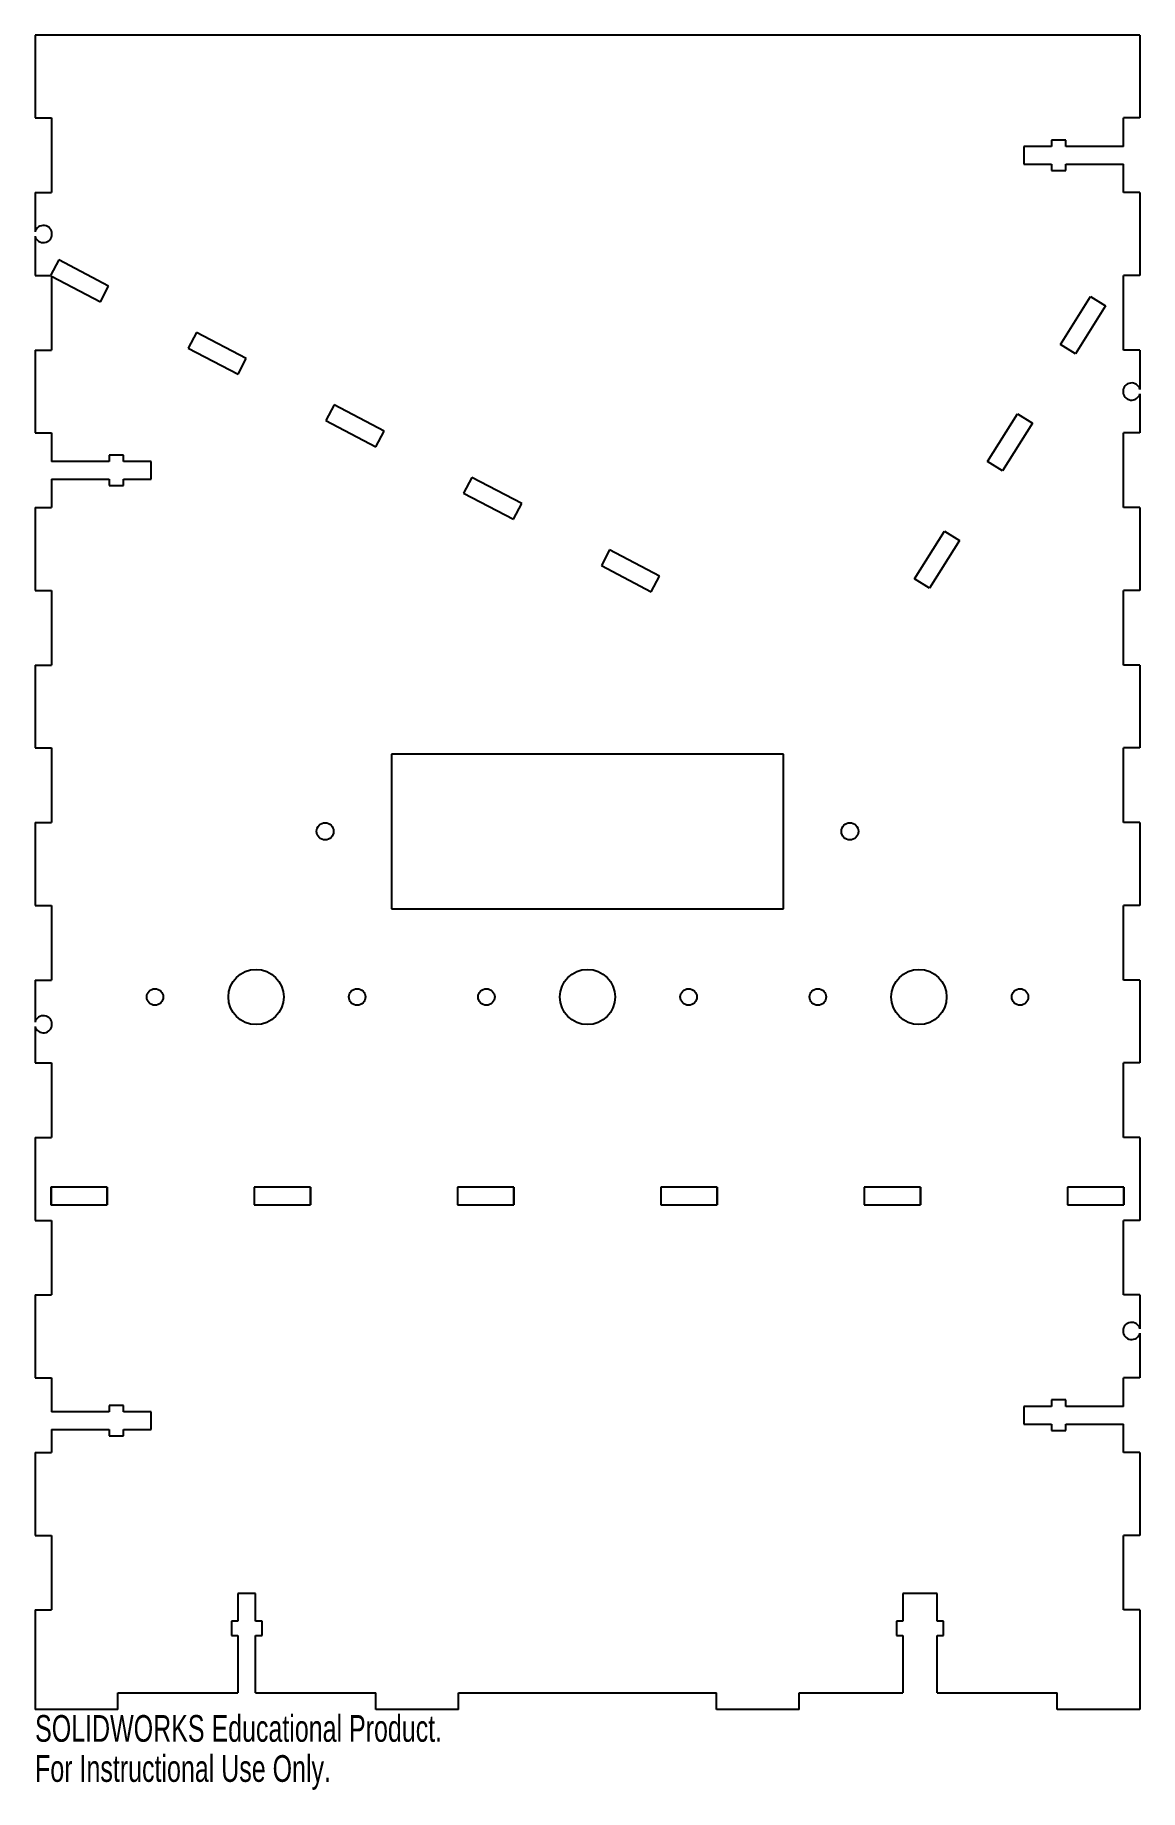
# Model space of a CAD drawing. Header units: millimetres. Extents: x 0 to 200, y -18 to 300.
import ezdxf

# ---------------------------------------------------------------- set-up
doc = ezdxf.new("R2010")
doc.units = ezdxf.units.MM
doc.styles.add('SLDTEXTSTYLE0', font='TXT', dxfattribs={"width": 0.7})

msp = doc.modelspace()

# ---------------------------------------------------------------- linework, layer by layer
at = {"color": 7, "linetype": 'Continuous', "lineweight": 25}
for p, q in [((0, 300), (0, 285)), ((200, 300), (0, 300)), ((200, 300), (200, 285)), ((0, 285), (3, 285)), ((3, 285), (3, 271.5)), ((197, 279.85), (197, 285)), ((200, 285), (197, 285)), ((184, 279.85), (179, 279.85)), ((179, 279.85), (179, 276.65)), ((186.6, 281), (184, 281)), ((184, 281), (184, 279.85)), ((186.6, 279.85), (186.6, 281)), ((197, 279.85), (186.6, 279.85)), ((179, 276.65), (184, 276.65)), ((184, 276.65), (184, 275.5)), ((186.6, 275.5), (186.6, 276.65)), ((186.6, 276.65), (197, 276.65)), ((197, 271.5), (197, 276.65)), ((184, 275.5), (186.6, 275.5)), ((0, 271.5), (0, 264.39)), ((0, 271.5), (3, 271.5)), ((200, 271.5), (197, 271.5)), ((200, 271.5), (200, 256.5)), ((0, 263.61), (0, 256.5)), ((4.28, 259.31), (2.8, 256.5)), ((13.31, 254.57), (4.28, 259.31)), ((0, 256.5), (2.8, 256.5)), ((3, 256.37), (3, 243)), ((3, 256.37), (11.82, 251.73)), ((11.82, 251.73), (13.31, 254.57)), ((197, 243), (197, 256.5)), ((200, 256.5), (197, 256.5)), ((185.65, 244.03), (191.04, 252.69)), ((193.76, 251), (188.36, 242.34)), ((191.04, 252.69), (193.76, 251)), ((29.21, 246.2), (27.72, 243.37)), ((38.24, 241.45), (29.21, 246.2)), ((0, 243), (0, 228)), ((0, 243), (3, 243)), ((27.72, 243.37), (36.75, 238.62)), ((36.75, 238.62), (38.24, 241.45)), ((188.36, 242.34), (185.65, 244.03)), ((200, 243), (197, 243)), ((200, 243), (200, 235.89)), ((200, 235.11), (200, 228)), ((54.14, 233.08), (52.65, 230.25)), ((63.17, 228.33), (54.14, 233.08)), ((52.65, 230.25), (61.68, 225.5)), ((172.43, 222.81), (177.82, 231.47)), ((180.54, 229.78), (175.15, 221.12)), ((177.82, 231.47), (180.54, 229.78)), ((0, 228), (3, 228)), ((3, 228), (3, 222.85)), ((61.68, 225.5), (63.17, 228.33)), ((200, 228), (197, 228)), ((197, 214.5), (197, 228)), ((13.4, 222.85), (3, 222.85)), ((16, 224), (13.4, 224)), ((13.4, 224), (13.4, 222.85)), ((16, 222.85), (16, 224)), ((21, 222.85), (16, 222.85)), ((21, 219.65), (21, 222.85)), ((175.15, 221.12), (172.43, 222.81)), ((3, 219.65), (3, 214.5)), ((3, 219.65), (13.4, 219.65)), ((13.4, 219.65), (13.4, 218.5)), ((16, 218.5), (16, 219.65)), ((16, 219.65), (21, 219.65)), ((79.07, 219.96), (77.58, 217.13)), ((88.1, 215.21), (79.07, 219.96)), ((13.4, 218.5), (16, 218.5)), ((77.58, 217.13), (86.61, 212.38)), ((0, 214.5), (0, 199.5)), ((0, 214.5), (3, 214.5)), ((86.61, 212.38), (88.1, 215.21)), ((200, 214.5), (197, 214.5)), ((200, 214.5), (200, 199.5)), ((159.21, 201.59), (164.61, 210.25)), ((164.61, 210.25), (167.32, 208.56)), ((104.01, 206.85), (102.52, 204.01)), ((113.03, 202.1), (104.01, 206.85)), ((167.32, 208.56), (161.93, 199.9)), ((102.52, 204.01), (111.54, 199.26)), ((111.54, 199.26), (113.03, 202.1)), ((161.93, 199.9), (159.21, 201.59)), ((0, 199.5), (3, 199.5)), ((3, 199.5), (3, 186)), ((200, 199.5), (197, 199.5)), ((197, 186), (197, 199.5)), ((0, 186), (0, 171)), ((0, 186), (3, 186)), ((200, 186), (197, 186)), ((200, 186), (200, 171)), ((0, 171), (3, 171)), ((3, 171), (3, 157.5)), ((135.5, 169.9), (64.5, 169.9)), ((64.5, 169.9), (64.5, 141.9)), ((135.5, 141.9), (135.5, 169.9)), ((200, 171), (197, 171)), ((197, 157.5), (197, 171)), ((0, 157.5), (0, 142.5)), ((0, 157.5), (3, 157.5)), ((200, 157.5), (197, 157.5)), ((200, 157.5), (200, 142.5)), ((0, 142.5), (3, 142.5)), ((3, 142.5), (3, 129)), ((64.5, 141.9), (135.5, 141.9)), ((200, 142.5), (197, 142.5)), ((197, 129), (197, 142.5)), ((0, 129), (0, 121.39)), ((0, 129), (3, 129)), ((200, 129), (197, 129)), ((200, 129), (200, 114)), ((0, 120.61), (0, 114)), ((0, 114), (3, 114)), ((3, 114), (3, 100.5)), ((200, 114), (197, 114)), ((197, 100.5), (197, 114)), ((0, 100.5), (0, 85.5)), ((0, 100.5), (3, 100.5)), ((200, 100.5), (197, 100.5)), ((200, 100.5), (200, 85.5)), ((13.03, 91.5), (2.83, 91.5)), ((2.83, 91.5), (2.83, 88.3)), ((2.93, 91.5), (2.93, 88.3)), ((13.03, 88.3), (13.03, 91.5)), ((13.03, 91.5), (13.03, 88.3)), ((49.84, 91.5), (39.64, 91.5)), ((39.64, 91.5), (39.64, 88.3)), ((49.84, 88.3), (49.84, 91.5)), ((49.84, 91.5), (49.84, 88.3)), ((86.66, 91.5), (76.46, 91.5)), ((76.46, 91.5), (76.46, 88.3)), ((86.66, 88.3), (86.66, 91.5)), ((86.66, 91.5), (86.66, 88.3)), ((123.47, 91.5), (113.27, 91.5)), ((113.27, 91.5), (113.27, 88.3)), ((123.47, 88.3), (123.47, 91.5)), ((123.47, 91.5), (123.47, 88.3)), ((160.29, 91.5), (150.09, 91.5)), ((150.09, 91.5), (150.09, 88.3)), ((160.29, 88.3), (160.29, 91.5)), ((160.29, 91.5), (160.29, 88.3)), ((197.1, 91.5), (186.9, 91.5)), ((186.9, 91.5), (186.9, 88.3)), ((197.1, 88.3), (197.1, 91.5)), ((197.1, 91.5), (197.1, 88.3)), ((2.83, 88.3), (13.03, 88.3)), ((39.64, 88.3), (49.84, 88.3)), ((76.46, 88.3), (86.66, 88.3)), ((113.27, 88.3), (123.47, 88.3)), ((150.09, 88.3), (160.29, 88.3)), ((186.9, 88.3), (197.1, 88.3)), ((0, 85.5), (3, 85.5)), ((3, 85.5), (3, 72)), ((200, 85.5), (197, 85.5)), ((197, 72), (197, 85.5)), ((0, 72), (0, 57)), ((0, 72), (3, 72)), ((200, 72), (197, 72)), ((200, 72), (200, 65.89)), ((200, 65.11), (200, 57)), ((0, 57), (3, 57)), ((3, 57), (3, 50.85)), ((200, 57), (197, 57)), ((197, 51.85), (197, 57)), ((13.4, 50.85), (3, 50.85)), ((16, 52), (13.4, 52)), ((13.4, 52), (13.4, 50.85)), ((16, 50.85), (16, 52)), ((21, 50.85), (16, 50.85)), ((21, 47.65), (21, 50.85)), ((184, 51.85), (179, 51.85)), ((179, 51.85), (179, 48.65)), ((186.6, 53), (184, 53)), ((184, 53), (184, 51.85)), ((186.6, 51.85), (186.6, 53)), ((197, 51.85), (186.6, 51.85)), ((3, 47.65), (3, 43.5)), ((3, 47.65), (13.4, 47.65)), ((13.4, 47.65), (13.4, 46.5)), ((16, 46.5), (16, 47.65)), ((16, 47.65), (21, 47.65)), ((179, 48.65), (184, 48.65)), ((184, 48.65), (184, 47.5)), ((186.6, 47.5), (186.6, 48.65)), ((186.6, 48.65), (197, 48.65)), ((197, 43.5), (197, 48.65)), ((13.4, 46.5), (16, 46.5)), ((184, 47.5), (186.6, 47.5)), ((0, 43.5), (0, 28.5)), ((0, 43.5), (3, 43.5)), ((200, 43.5), (197, 43.5)), ((200, 43.5), (200, 28.5)), ((0, 28.5), (3, 28.5)), ((3, 28.5), (3, 15)), ((197, 15), (197, 28.5)), ((200, 28.5), (197, 28.5)), ((39.93, 18), (36.73, 18)), ((36.73, 18), (36.73, 13)), ((39.93, 13), (39.93, 18)), ((163.27, 18), (157.07, 18)), ((157.07, 18), (157.07, 13)), ((163.27, 13), (163.27, 18)), ((0, 15), (0, -3)), ((0, 15), (3, 15)), ((36.73, 13), (35.58, 13)), ((35.58, 13), (35.58, 10.4)), ((41.08, 13), (39.93, 13)), ((41.08, 10.4), (41.08, 13)), ((157.07, 13), (155.92, 13)), ((155.92, 13), (155.92, 10.4)), ((164.42, 13), (163.27, 13)), ((164.42, 10.4), (164.42, 13)), ((200, 15), (197, 15)), ((200, 15), (200, -3)), ((35.58, 10.4), (36.73, 10.4)), ((36.73, 10.4), (36.73, 0)), ((39.93, 0), (39.93, 10.4)), ((39.93, 10.4), (41.08, 10.4)), ((155.92, 10.4), (157.07, 10.4)), ((157.07, 10.4), (157.07, 0)), ((163.27, 0), (163.27, 10.4)), ((163.27, 10.4), (164.42, 10.4)), ((15, 0), (36.73, 0)), ((15, -3), (15, 0)), ((39.93, 0), (61.67, 0)), ((61.67, -3), (61.67, 0)), ((76.67, 0), (123.33, 0)), ((76.67, -3), (76.67, 0)), ((123.33, -3), (123.33, 0)), ((138.33, -3), (138.33, 0)), ((138.33, 0), (157.07, 0)), ((163.27, 0), (185, 0)), ((185, -3), (185, 0)), ((15, -3), (0, -3)), ((76.67, -3), (61.67, -3)), ((138.33, -3), (123.33, -3)), ((200, -3), (185, -3))]:
    msp.add_line(p, q, dxfattribs=at)
for centre, radius in [((52.5, 155.9), 1.55), ((147.5, 155.9), 1.55), ((40, 125.93), 5), ((100, 125.93), 5), ((160, 125.93), 5), ((21.7, 125.93), 1.5), ((58.3, 125.93), 1.5), ((81.7, 125.93), 1.5), ((118.3, 125.93), 1.5), ((141.7, 125.93), 1.5), ((178.3, 125.93), 1.5)]:
    msp.add_circle(centre, radius, dxfattribs=at)
for centre, start, end in [((1.5, 264), 194.5926, 165.4074), ((198.5, 235.5), 14.5926, 345.4074), ((1.5, 121), 194.5926, 165.4074), ((198.5, 65.5), 14.5926, 345.4074)]:
    msp.add_arc(centre, 1.55, start, end, dxfattribs=at)

# ---------------------------------------------------------------- texts
at = {"color": 7, "linetype": 'Continuous', "char_height": 4.8336, "attachment_point": 1, "style": 'SLDTEXTSTYLE0'}
for s, insert in [('SOLIDWORKS Educational Product.', (0, -4.02)), ('For Instructional Use Only.', (0, -11.27))]:
    msp.add_mtext(s, dxfattribs=dict(at, insert=insert))

doc.saveas('drawing.dxf')
